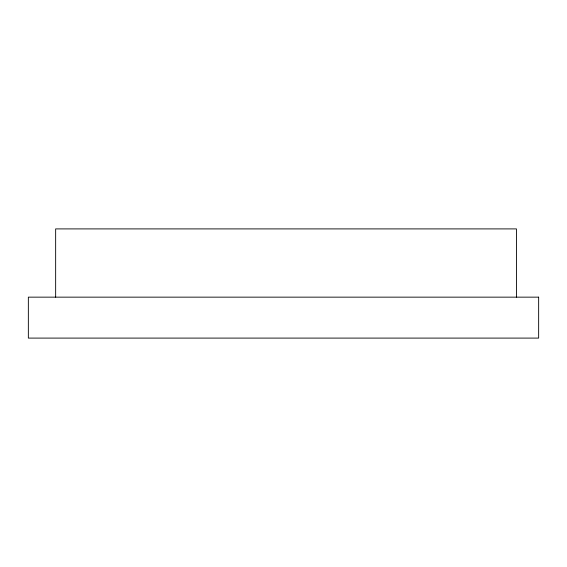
<?xml version="1.0" encoding="UTF-8"?>
<svg xmlns="http://www.w3.org/2000/svg" width="567" height="567" viewBox="0 0 567 567"><rect width="100%" height="100%" fill="white"/><g stroke="black" fill="none" stroke-linecap="round" stroke-linejoin="round"><path stroke-width="0.85" d="M516.438 297.151L516.438 228.905L55.651 228.905L55.651 297.151M538.65 297.151L28.35 297.151L28.35 338.095L538.65 338.095L538.65 297.151"/></g></svg>
